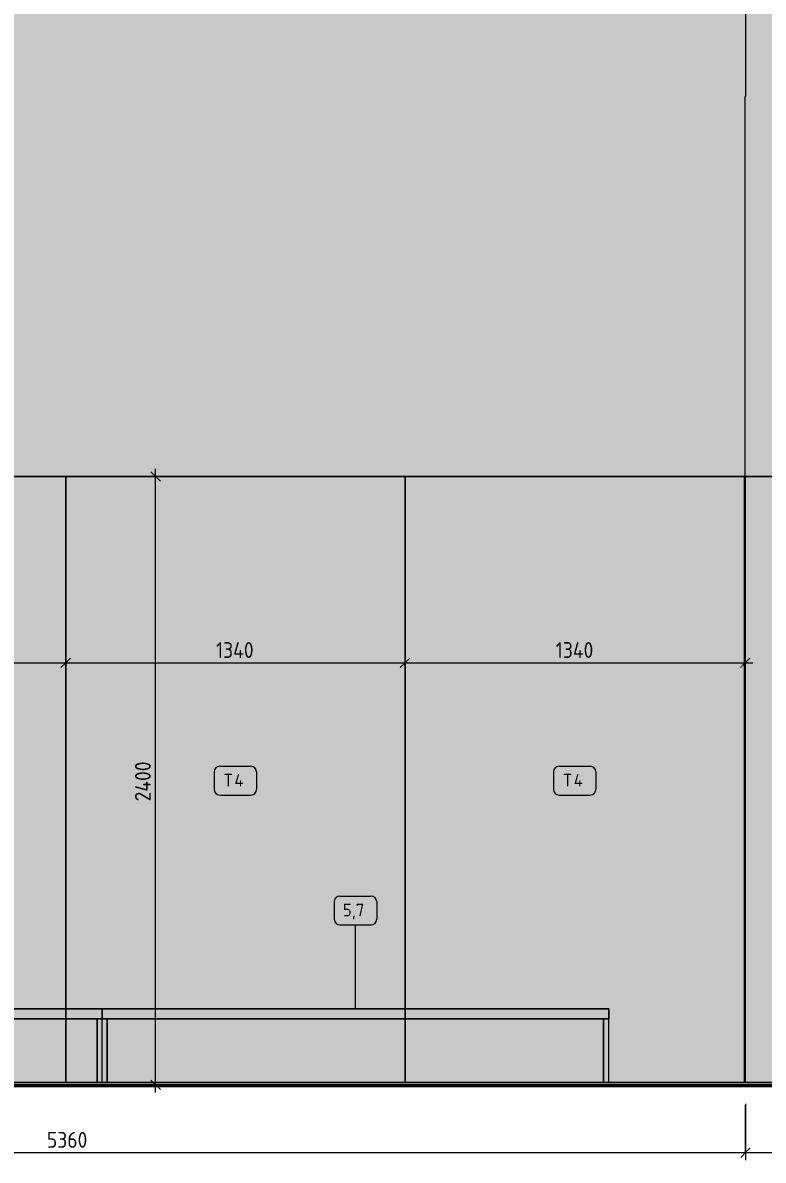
# Model space of a CAD drawing. Header units: millimetres. Extents: x 855 to 80408, y -1987 to 27400.
# Drawn here: x 48111 to 51035, y 3902 to 8390 of the extents above; entities that cross this region are included whole.
import ezdxf

# ---------------------------------------------------------------- set-up
doc = ezdxf.new("R2010")
doc.units = ezdxf.units.MM
for name, color, linetype, lineweight in [('A-ANNO-DIMS', 7, 'Continuous', 9), ('A-ANNO-DIMS-25', 7, 'Continuous', 9), ('A-FLOR', 7, 'Continuous', 9), ('A-WALL-PATT', 7, 'Continuous', 9), ('I-FURN-IDEN', 7, 'Continuous', 9), ('I-WALL', 7, 'Continuous', 9)]:
    doc.layers.add(name, color=color, linetype=linetype, lineweight=lineweight)
for name, color, linetype, lineweight, true_color in [('A-FLOR-1', 7, 'Continuous', 9, 0x787878), ('A-FLOR-FNSH-1', 7, 'Continuous', 30, 0x3c3c3c), ('I-FURN-105', 7, 'Continuous', 9, 0xa8a8a8), ('I-FURN-106', 7, 'Continuous', 9, 0xbababa), ('I-FURN-13', 7, 'Continuous', 9, 0xc3c3c3), ('I-FURN-15', 7, 'Continuous', 9, 0xb8b8b8), ('I-FURN-3', 7, 'Continuous', 9, 0xacacac), ('I-FURN-4', 7, 'Continuous', 9, 0xc0c0c0), ('I-FURN-5', 7, 'Continuous', 9, 0x949494), ('I-FURN-6', 7, 'Continuous', 9, 0x9e9e9e), ('I-FURN-7', 7, 'Continuous', 9, 0x8d8d8d), ('I-FURN-8', 7, 'Continuous', 9, 0xd1d1d1)]:
    doc.layers.add(name, color=color, linetype=linetype, lineweight=lineweight, true_color=true_color)
doc.layers.add('I-FURN-104', color=7, linetype='Continuous', lineweight=9, true_color=0x7f7f7f, transparency=0.7)
doc.styles.add('GOST Common_6', font='GOST_Common.ttf', dxfattribs={"height": 50})
doc.styles.add('ISOCPEUR_2', font='isocpeur.ttf', dxfattribs={"width": 0.9, "height": 62.5})
doc.dimstyles.new('ISO-2_5_0_9К_БОЛЬШОЙ_1', dxfattribs={"dimscale": 304.8, "dimtxt": 62.248823, "dimasz": 0.123031, "dimexe": 0.098425, "dimexo": 0.246063, "dimgap": 0, "dimtad": 1, "dimdec": 0, "dimrnd": 10, "dimzin": 0, "dimdsep": 46, "dimtxsty": 'ISOCPEUR_2', "dimblk1": 'OBLIQUE', "dimblk2": 'OBLIQUE', "dimsah": 1, "dimcen": 0.09, "dimdle": 0.098425, "dimazin": 0, "dimtfac": 1, "dimtdec": 4, "dimtix": 1, "dimtmove": 0, "dimatfit": 3, "dimfxl": 1, "dimtvp": 1, "dimtolj": 1, "dimtzin": 0, "dimarcsym": 2})

# ---------------------------------------------------------------- blocks, each defined once
blk = doc.blocks.new('Стол базовый прямоугольный - 5_7-26328560-Развертка 2_19-3')
at = {"layer": 'I-FURN-3'}
for p, q in [((-55320, 4500), (-57320, 4500)), ((-55320, 4500), (-55320, 4460)), ((-57300, 4460), (-55340, 4460)), ((-57300, 4210), (-57300, 4460)), ((-57300, 4210), (-57300, 4460)), ((-55340, 4210), (-55340, 4460)), ((-55340, 4210), (-55340, 4460)), ((-55320, 4210), (-55320, 4460)), ((-55320, 4210), (-55320, 4460))]:
    blk.add_line(p, q, dxfattribs=at)
at = {"layer": 'I-FURN-4'}
for p, q in [((-57320, 4500), (-55320, 4500)), ((-57320, 4460), (-57320, 4500)), ((-55320, 4460), (-55320, 4500)), ((-55320, 4460), (-57320, 4460)), ((-57320, 4460), (-57300, 4460)), ((-57320, 4210), (-57320, 4460)), ((-57300, 4460), (-57300, 4210)), ((-55340, 4460), (-55320, 4460)), ((-55340, 4460), (-55340, 4210)), ((-55320, 4210), (-55320, 4460))]:
    blk.add_line(p, q, dxfattribs=at)
at = {"layer": 'I-FURN-5'}
for p, q in [((-57320, 4460), (-57300, 4460)), ((-57300, 4460), (-57320, 4460)), ((-55340, 4460), (-55320, 4460)), ((-55320, 4460), (-55340, 4460))]:
    blk.add_line(p, q, dxfattribs=at)
at = {"layer": 'I-FURN-6'}
for p, q in [((-57320, 4460), (-57320, 4500)), ((-57320, 4460), (-57300, 4460)), ((-57300, 4460), (-57320, 4460)), ((-57320, 4210), (-57320, 4460)), ((-57320, 4210), (-57320, 4460)), ((-57300, 4460), (-57300, 4210)), ((-55340, 4460), (-55320, 4460)), ((-55320, 4460), (-55340, 4460)), ((-55340, 4460), (-55340, 4210)), ((-55320, 4210), (-55320, 4460))]:
    blk.add_line(p, q, dxfattribs=at)
at = {"layer": 'I-FURN-7'}
blk.add_line((-57320, 4210), (-57320, 4460), dxfattribs=at)
blk = doc.blocks.new('Стол базовый прямоугольный - 5_7-V42-Развертка 2_19-3')
at = {"layer": 'I-FURN-3'}
for p, q in [((-57320, 4500), (-59320, 4500)), ((-59320, 4460), (-59320, 4500)), ((-59320, 4210), (-59320, 4460)), ((-59320, 4210), (-59320, 4460)), ((-59300, 4460), (-57340, 4460)), ((-59300, 4210), (-59300, 4460)), ((-59300, 4210), (-59300, 4460)), ((-57340, 4210), (-57340, 4460)), ((-57340, 4210), (-57340, 4460))]:
    blk.add_line(p, q, dxfattribs=at)
at = {"layer": 'I-FURN-4'}
for p, q in [((-59320, 4500), (-57320, 4500)), ((-59320, 4460), (-59320, 4500)), ((-57320, 4460), (-57320, 4500)), ((-57320, 4460), (-59320, 4460)), ((-59320, 4460), (-59300, 4460)), ((-59320, 4210), (-59320, 4460)), ((-59300, 4460), (-59300, 4210)), ((-57340, 4460), (-57320, 4460)), ((-57340, 4460), (-57340, 4210)), ((-57320, 4210), (-57320, 4460))]:
    blk.add_line(p, q, dxfattribs=at)
at = {"layer": 'I-FURN-5'}
for p, q in [((-59320, 4460), (-59300, 4460)), ((-59300, 4460), (-59320, 4460)), ((-57340, 4460), (-57320, 4460)), ((-57320, 4460), (-57340, 4460))]:
    blk.add_line(p, q, dxfattribs=at)
at = {"layer": 'I-FURN-6'}
for p, q in [((-57320, 4500), (-57320, 4460)), ((-59320, 4460), (-59300, 4460)), ((-59300, 4460), (-59320, 4460)), ((-59320, 4210), (-59320, 4460)), ((-59300, 4460), (-59300, 4210)), ((-57340, 4460), (-57320, 4460)), ((-57320, 4460), (-57340, 4460)), ((-57340, 4460), (-57340, 4210)), ((-57320, 4210), (-57320, 4460)), ((-57320, 4210), (-57320, 4460))]:
    blk.add_line(p, q, dxfattribs=at)
at = {"layer": 'I-FURN-7'}
blk.add_line((-57320, 4210), (-57320, 4460), dxfattribs=at)
blk = doc.blocks.new('Мат в спортивном зале - Т4-V51-Развертка 2_19-3')
at = {"layer": 'I-FURN-104'}
h = blk.add_hatch(color=256, dxfattribs=at)
h.paths.add_polyline_path([(-56124.1, 4210), (-55340, 4210), (-55340, 4460), (-56124.1, 4460)])
h.paths.add_polyline_path([(-55320, 4210), (-54784.1, 4210), (-54784.1, 6600), (-56124.1, 6600), (-56124.1, 4500), (-55320, 4500), (-55320, 4460)])
for points in [[(-55340, 4460), (-55320, 4460), (-55320, 4500), (-56124.1, 4500), (-56124.1, 4460), (-55981.3, 4460)], [(-55340, 4210), (-55320, 4210), (-55320, 4460), (-55340, 4460)]]:
    blk.add_hatch(color=256, dxfattribs=at).paths.add_polyline_path(points)
at = {"layer": 'I-FURN-3'}
for p, q in [((-54784.1, 6600), (-56124.1, 6600)), ((-54784.1, 6600), (-54784.1, 4210)), ((-56124.1, 4460), (-56124.1, 4500))]:
    blk.add_line(p, q, dxfattribs=at)
at = {"layer": 'I-FURN-4'}
for p, q in [((-56124.1, 6600), (-54784.1, 6600)), ((-56124.1, 4500), (-56124.1, 6600)), ((-54784.1, 4210), (-54784.1, 6600)), ((-56124.1, 4210), (-56124.1, 4460))]:
    blk.add_line(p, q, dxfattribs=at)
at = {"layer": 'I-FURN-5'}
blk.add_line((-56124.1, 4460), (-56124.1, 4500), dxfattribs=at)
at = {"layer": 'I-FURN-6'}
for p, q in [((-56124.1, 4500), (-56124.1, 6600)), ((-56124.1, 4210), (-56124.1, 4460))]:
    blk.add_line(p, q, dxfattribs=at)
blk = doc.blocks.new('Мат в спортивном зале - Т4-V52-Развертка 2_19-3')
at = {"layer": 'I-FURN-104'}
h = blk.add_hatch(color=256, dxfattribs=at)
h.paths.add_polyline_path([(-56736.9, 4210), (-56124.1, 4210), (-56124.1, 4460), (-57300, 4460), (-57300, 4210), (-57114.7, 4210)])
h.paths.add_polyline_path([(-57464.1, 4210), (-57340, 4210), (-57340, 4460), (-57464.1, 4460)])
h.paths.add_polyline_path([(-56736.9, 4500), (-56124.1, 4500), (-56124.1, 6600), (-57464.1, 6600), (-57464.1, 4500), (-57114.7, 4500)])
for points in [[(-57320, 4460), (-56124.1, 4460), (-56124.1, 4500), (-57464.1, 4500), (-57464.1, 4460), (-57340, 4460)], [(-57340, 4210), (-57300, 4210), (-57300, 4460), (-57340, 4460)]]:
    blk.add_hatch(color=256, dxfattribs=at).paths.add_polyline_path(points)
at = {"layer": 'I-FURN-3'}
for p, q in [((-56124.1, 6600), (-57464.1, 6600)), ((-57464.1, 4460), (-57464.1, 4500)), ((-56124.1, 4460), (-56124.1, 4500))]:
    blk.add_line(p, q, dxfattribs=at)
at = {"layer": 'I-FURN-4'}
for p, q in [((-57464.1, 6600), (-56124.1, 6600)), ((-57464.1, 4500), (-57464.1, 6600)), ((-56124.1, 4500), (-56124.1, 6600)), ((-57464.1, 4210), (-57464.1, 4460)), ((-56124.1, 4210), (-56124.1, 4460))]:
    blk.add_line(p, q, dxfattribs=at)
at = {"layer": 'I-FURN-5'}
for p, q in [((-57464.1, 4460), (-57464.1, 4500)), ((-56124.1, 4500), (-56124.1, 4460))]:
    blk.add_line(p, q, dxfattribs=at)
at = {"layer": 'I-FURN-6'}
for p, q in [((-57464.1, 4500), (-57464.1, 6600)), ((-56124.1, 6600), (-56124.1, 4500)), ((-57464.1, 4210), (-57464.1, 4460)), ((-56124.1, 4460), (-56124.1, 4210))]:
    blk.add_line(p, q, dxfattribs=at)
blk = doc.blocks.new('Мат в спортивном зале - Т4-V53-Развертка 2_19-3')
at = {"layer": 'I-FURN-104'}
h = blk.add_hatch(color=256, dxfattribs=at)
h.paths.add_polyline_path([(-57870.4, 4210), (-57700, 4210), (-57700, 4460), (-58804.1, 4460), (-58804.1, 4210), (-58248.2, 4210)])
h.paths.add_polyline_path([(-57870.4, 4500), (-57700, 4500), (-57700, 6600), (-58804.1, 6600), (-58804.1, 4500), (-58248.2, 4500)])
h = blk.add_hatch(color=256, dxfattribs=at)
h.paths.add_polyline_path([(-57464.1, 4210), (-57464.1, 4460), (-57700, 4460), (-57700, 4210), (-57492.5, 4210)])
h.paths.add_polyline_path([(-57464.1, 4500), (-57464.1, 6600), (-57700, 6600), (-57700, 4500), (-57492.5, 4500)])
for points in [[(-58804.1, 4460), (-57700, 4460), (-57700, 4500), (-58804.1, 4500), (-58804.1, 4466.1)], [(-57492.5, 4460), (-57464.1, 4460), (-57464.1, 4500), (-57700, 4500), (-57700, 4460)]]:
    blk.add_hatch(color=256, dxfattribs=at).paths.add_polyline_path(points)
at = {"layer": 'I-FURN-105'}
blk.add_line((-58804.1, 4460), (-58804.1, 4500), dxfattribs=at)
at = {"layer": 'I-FURN-106'}
for p, q in [((-58804.1, 4500), (-58804.1, 6600)), ((-58804.1, 4210), (-58804.1, 4460))]:
    blk.add_line(p, q, dxfattribs=at)
at = {"layer": 'I-FURN-13'}
blk.add_line((-57700, 6600), (-58804.1, 6600), dxfattribs=at)
at = {"layer": 'I-FURN-15'}
blk.add_line((-58804.1, 4460), (-58804.1, 4500), dxfattribs=at)
at = {"layer": 'I-FURN-3'}
for p, q in [((-57464.1, 6600), (-57700, 6600)), ((-57464.1, 4460), (-57464.1, 4500))]:
    blk.add_line(p, q, dxfattribs=at)
at = {"layer": 'I-FURN-4'}
for p, q in [((-57700, 6600), (-57464.1, 6600)), ((-57464.1, 4500), (-57464.1, 6600)), ((-57464.1, 4210), (-57464.1, 4460))]:
    blk.add_line(p, q, dxfattribs=at)
at = {"layer": 'I-FURN-5'}
blk.add_line((-57464.1, 4500), (-57464.1, 4460), dxfattribs=at)
at = {"layer": 'I-FURN-6'}
for p, q in [((-57464.1, 6600), (-57464.1, 4500)), ((-57464.1, 4460), (-57464.1, 4210))]:
    blk.add_line(p, q, dxfattribs=at)
at = {"layer": 'I-FURN-8'}
for p, q in [((-58804.1, 6600), (-57700, 6600)), ((-58804.1, 4500), (-58804.1, 6600)), ((-58804.1, 4210), (-58804.1, 4460))]:
    blk.add_line(p, q, dxfattribs=at)
blk = doc.blocks.new('Мат в спортивном зале - Т8-V59-Развертка 2_19-3')
at = {"layer": 'I-FURN-104'}
blk.add_hatch(color=256, dxfattribs=at).paths.add_polyline_path([(-54144.1, 4210), (-54140.8, 4210), (-54140.8, 6600), (-54780.8, 6600), (-54780.8, 4210), (-54160, 4210)])
at = {"layer": 'I-FURN-3'}
for p, q in [((-54140.8, 6600), (-54780.8, 6600)), ((-54780.8, 4210), (-54780.8, 6600)), ((-54140.8, 6600), (-54140.8, 4210))]:
    blk.add_line(p, q, dxfattribs=at)
at = {"layer": 'I-FURN-4'}
for p, q in [((-54780.8, 6600), (-54140.8, 6600)), ((-54780.8, 6600), (-54780.8, 4210)), ((-54140.8, 6600), (-54140.8, 4210))]:
    blk.add_line(p, q, dxfattribs=at)
blk = doc.blocks.new('DIMBLOCK20-Развертка 2_19-3')
at = {"layer": 'A-ANNO-DIMS-25'}
for p, q in [((45605.7, 4125), (45605.7, 3902.4)), ((45605.7, 3932.4), (45605.7, 4120)), ((50964.7, 4125), (50964.7, 3902.4)), ((50964.7, 3932.4), (50964.7, 4120)), ((45605.7, 3932.4), (50964.7, 3932.4))]:
    blk.add_line(p, q, dxfattribs=at)
at = {"layer": 'A-ANNO-DIMS-25', "lineweight": 20}
for p, q in [((45605.7, 3932.4), (45624.4, 3951.1)), ((50964.7, 3932.4), (50983.4, 3951.1)), ((45605.7, 3932.4), (45586.9, 3913.6)), ((50964.7, 3932.4), (50945.9, 3913.6))]:
    blk.add_line(p, q, dxfattribs=at)
at = {"layer": 'A-ANNO-DIMS-25', "color": 0, "insert": (48206.2, 4014), "char_height": 62.5, "width": 189.619, "attachment_point": 1, "line_spacing_factor": 1.149209, "style": 'ISOCPEUR_2'}
blk.add_mtext('5360', dxfattribs=at)
blk = doc.blocks.new('_Oblique')
at = {"color": 0, "linetype": 'ByBlock', "lineweight": -2}
blk.add_line((-0.5, -0.5), (0.5, 0.5), dxfattribs=at)
blk = doc.blocks.new('DIMBLOCK21-Развертка 2_19-3')
at = {"layer": 'A-ANNO-DIMS-25'}
for p, q in [((50964.7, 4125), (50964.7, 3902.4)), ((50964.7, 3932.4), (50964.7, 4120)), ((51605.7, 4125), (51605.7, 3902.4)), ((51605.7, 3932.4), (51605.7, 4120)), ((50964.7, 3932.4), (51605.7, 3932.4))]:
    blk.add_line(p, q, dxfattribs=at)
at = {"layer": 'A-ANNO-DIMS-25', "lineweight": 20}
for p, q in [((50964.7, 3932.4), (50983.4, 3951.1)), ((51605.7, 3932.4), (51624.4, 3951.1)), ((50964.7, 3932.4), (50945.9, 3913.6)), ((51605.7, 3932.4), (51586.9, 3913.6))]:
    blk.add_line(p, q, dxfattribs=at)
at = {"layer": 'A-ANNO-DIMS-25', "color": 0, "insert": (51222.9, 4014), "char_height": 62.5, "width": 149.397, "attachment_point": 1, "line_spacing_factor": 1.149209, "style": 'ISOCPEUR_2'}
blk.add_mtext('640', dxfattribs=at)
blk = doc.blocks.new('Марка_Мебель - В прямоуг_Balcon_Марка-25523697-Развертка 2_19-3')
at = {"layer": 'I-FURN-IDEN'}
for p, q in [((-65343.9, 5534.4), (-65343.9, 5465.4)), ((-65321.4, 5556.9), (-65198.6, 5556.9)), ((-65176.1, 5534.4), (-65176.1, 5465.6)), ((-65321.5, 5443.1), (-65198.6, 5443.1))]:
    blk.add_line(p, q, dxfattribs=at)
for centre, radius, start, end in [((-65321.4, 5534.4), 22.5, 90, 180), ((-65198.6, 5534.4), 22.5, 0, 90), ((-65321.5, 5465.4), 22.3, 180, 270), ((-65198.6, 5465.6), 22.5, 270, 0)]:
    blk.add_arc(centre, radius, start, end, dxfattribs=at)
blk = doc.blocks.new('DIMBLOCK49-Развертка 2_19-3')
at = {"layer": 'A-ANNO-DIMS-25'}
for p, q in [((46940.6, 5816.5), (46940.6, 5894.9)), ((48280.6, 5816.5), (48280.6, 5894.9)), ((46940.6, 5864.9), (48280.6, 5864.9)), ((46940.6, 5864.9), (46940.6, 5816.5)), ((48280.6, 5864.9), (48280.6, 5816.5))]:
    blk.add_line(p, q, dxfattribs=at)
at = {"layer": 'A-ANNO-DIMS-25', "lineweight": 20}
for p, q in [((46940.6, 5864.9), (46959.4, 5883.7)), ((48280.6, 5864.9), (48299.4, 5883.7)), ((46940.6, 5864.9), (46921.9, 5846.2)), ((48280.6, 5864.9), (48261.9, 5846.2))]:
    blk.add_line(p, q, dxfattribs=at)
at = {"layer": 'A-ANNO-DIMS-25', "color": 0, "insert": (47534, 5946.6), "char_height": 62.5, "width": 183.873, "attachment_point": 1, "line_spacing_factor": 1.149209, "style": 'ISOCPEUR_2'}
blk.add_mtext('1340', dxfattribs=at)
blk = doc.blocks.new('DIMBLOCK50-Развертка 2_19-3')
at = {"layer": 'A-ANNO-DIMS-25'}
for p, q in [((48280.6, 5816.5), (48280.6, 5894.9)), ((49620.6, 5816.5), (49620.6, 5894.9)), ((48280.6, 5864.9), (49620.6, 5864.9)), ((48280.6, 5864.9), (48280.6, 5816.5)), ((49620.6, 5864.9), (49620.6, 5816.5))]:
    blk.add_line(p, q, dxfattribs=at)
at = {"layer": 'A-ANNO-DIMS-25', "lineweight": 20}
for p, q in [((48280.6, 5864.9), (48299.4, 5883.7)), ((49620.6, 5864.9), (49639.4, 5883.7)), ((48280.6, 5864.9), (48261.9, 5846.2)), ((49620.6, 5864.9), (49601.9, 5846.2))]:
    blk.add_line(p, q, dxfattribs=at)
at = {"layer": 'A-ANNO-DIMS-25', "color": 0, "insert": (48874, 5946.6), "char_height": 62.5, "width": 183.873, "attachment_point": 1, "line_spacing_factor": 1.149209, "style": 'ISOCPEUR_2'}
blk.add_mtext('1340', dxfattribs=at)
blk = doc.blocks.new('DIMBLOCK51-Развертка 2_19-3')
at = {"layer": 'A-ANNO-DIMS-25'}
for p, q in [((49620.6, 5816.5), (49620.6, 5894.9)), ((50963.8, 5816.5), (50963.8, 5894.9)), ((49620.6, 5864.9), (50993.8, 5864.9)), ((49620.6, 5864.9), (49620.6, 5816.5)), ((50963.8, 5864.9), (50963.8, 5816.5))]:
    blk.add_line(p, q, dxfattribs=at)
at = {"layer": 'A-ANNO-DIMS-25', "lineweight": 20}
for p, q in [((49620.6, 5864.9), (49639.4, 5883.7)), ((50963.8, 5864.9), (50982.6, 5883.7)), ((49620.6, 5864.9), (49601.9, 5846.2)), ((50963.8, 5864.9), (50945.1, 5846.2))]:
    blk.add_line(p, q, dxfattribs=at)
at = {"layer": 'A-ANNO-DIMS-25', "color": 0, "insert": (50215.6, 5946.6), "char_height": 62.5, "width": 183.873, "attachment_point": 1, "line_spacing_factor": 1.149209, "style": 'ISOCPEUR_2'}
blk.add_mtext('1340', dxfattribs=at)
blk = doc.blocks.new('DIMBLOCK52-Развертка 2_19-3')
at = {"layer": 'A-ANNO-DIMS-25'}
for p, q in [((48684.1, 6600), (48605.6, 6600)), ((48635.6, 4170), (48635.6, 6630)), ((48635.6, 6600), (48684.1, 6600)), ((48684.1, 4200), (48605.6, 4200)), ((48635.6, 4200), (48684.1, 4200))]:
    blk.add_line(p, q, dxfattribs=at)
at = {"layer": 'A-ANNO-DIMS-25', "lineweight": 20}
for p, q in [((48635.6, 6600), (48616.9, 6618.7)), ((48635.6, 6600), (48654.4, 6581.2)), ((48635.6, 4200), (48616.9, 4218.7)), ((48635.6, 4200), (48654.4, 4181.2))]:
    blk.add_line(p, q, dxfattribs=at)
at = {"layer": 'A-ANNO-DIMS-25', "color": 0, "insert": (48554, 5318), "char_height": 62.5, "width": 196.802, "attachment_point": 1, "rotation": 90, "line_spacing_factor": 1.149209, "style": 'ISOCPEUR_2'}
blk.add_mtext('2400', dxfattribs=at)

msp = doc.modelspace()

# ---------------------------------------------------------------- hatches: boundary and pattern name
at = {"layer": 'A-FLOR'}
msp.add_hatch(color=256, dxfattribs=at).paths.add_polyline_path([(59134, 4200), (61411, 4200), (61411, 4210), (41154.7, 4210), (41154.7, 4200), (59084, 4200)])
at = {"layer": 'A-FLOR-1'}
msp.add_hatch(color=256, dxfattribs=at).paths.add_polyline_path([(63276, 4195), (63364.7, 4195), (63364.7, 4200), (39184.7, 4200), (39185, 4195), (63274.7, 4195)])
at = {"layer": 'A-WALL-PATT'}
h = msp.add_hatch(color=256, dxfattribs=at)
h.paths.add_polyline_path([(51605.6, 4210), (51605.7, 4210), (51605.7, 7670), (51604.7, 7670), (51604.7, 8320), (51605.7, 8320), (51605.7, 11800), (50964.7, 11800), (50964.7, 6600), (51603.8, 6600), (51604, 4210)])
h.paths.add_polyline_path([(51274.7, 11810), (51605.7, 11810), (51605.7, 11860), (50964.7, 11860), (50964.7, 11810), (50984.7, 11810)])
for points in [[(50960.6, 4210), (50963.7, 4210), (50963.7, 8100), (50964.7, 8100), (50964.7, 11700), (45605.7, 11700), (45605.7, 7311.3), (45884.3, 7311.3), (45884.3, 6600), (46444.7, 6600), (46444.7, 6800), (48044.7, 6800), (48044.7, 6600), (50960.6, 6600), (50960.6, 5280.2)], [(50963.8, 4210), (50963.8, 6600), (50964.7, 6600), (50964.7, 8100), (50963.7, 8100), (50963.7, 4210)]]:
    msp.add_hatch(color=256, dxfattribs=at).paths.add_polyline_path(points)

# ---------------------------------------------------------------- linework, layer by layer
at = {"layer": 'A-FLOR'}
msp.add_line((41154.7, 4210), (61411, 4210), dxfattribs=at)
at = {"layer": 'A-FLOR-FNSH-1'}
for p, q in [((63364.9, 4195), (39184.5, 4195)), ((63343.7, 4200), (39204.7, 4200))]:
    msp.add_line(p, q, dxfattribs=at)
at = {"layer": 'I-FURN-IDEN'}
msp.add_line((49424.7, 4500), (49424.7, 4831), dxfattribs=at)
at = {"layer": 'I-WALL'}
for p, q in [((50964.7, 11800), (50964.7, 8100)), ((50963.7, 4210), (50963.7, 8100)), ((50963.7, 8100), (50964.7, 8100))]:
    msp.add_line(p, q, dxfattribs=at)

# ---------------------------------------------------------------- block references
at = {"layer": 'I-FURN-3'}
for name in ['Стол базовый прямоугольный - 5_7-V42-Развертка 2_19-3', 'Стол базовый прямоугольный - 5_7-26328560-Развертка 2_19-3']:
    msp.add_blockref(name, (105744.7, 0), dxfattribs=at)
at = {"layer": 'I-FURN-4'}
for name in ['Мат в спортивном зале - Т4-V53-Развертка 2_19-3', 'Мат в спортивном зале - Т4-V52-Развертка 2_19-3', 'Мат в спортивном зале - Т4-V51-Развертка 2_19-3', 'Мат в спортивном зале - Т8-V59-Развертка 2_19-3']:
    msp.add_blockref(name, (105744.7, 0), dxfattribs=at)
at = {"layer": 'I-FURN-IDEN'}
for p in [(114210.6, -100), (115550.6, -100), (114684.7, -612.1)]:
    msp.add_blockref('Марка_Мебель - В прямоуг_Balcon_Марка-25523697-Развертка 2_19-3', p, dxfattribs=at)

# ---------------------------------------------------------------- texts
at = {"layer": 'I-FURN-IDEN', "char_height": 50, "attachment_point": 1, "style": 'GOST Common_6'}
for s, insert, width in [('\\fGOST Common|b0|i0|c204|p34|;Т', (48905.5, 5426.8), 50.105), ('\\fGOST Common|b0|i0|c204|p34|;4', (48946.8, 5426.8), 50.105), ('\\fGOST Common|b0|i0|c204|p34|;Т', (50245.5, 5426.8), 50.105), ('\\fGOST Common|b0|i0|c204|p34|;4', (50286.8, 5426.8), 50.105), ('5,7', (49375.4, 4914.7), 110.232)]:
    msp.add_mtext(s, dxfattribs=dict(at, insert=insert, width=width))

# ---------------------------------------------------------------- dimensions: what is measured, and where the dimension line sits
at = {"layer": 'A-ANNO-DIMS'}
dim = msp.add_linear_dim(base=(48635.6, 6600), p1=(48609.1, 4200), p2=(48609.1, 6600), angle=90, dimstyle='ISO-2_5_0_9К_БОЛЬШОЙ_1', override={"dimpost": '<>', "dimfxl": 2400}, dxfattribs=at)
dim.commit()
dim.dimension.update_dxf_attribs({"geometry": 'DIMBLOCK52-Развертка 2_19-3', "text_midpoint": (48604.4, 5400)})
for base, p1, p2, override, picture, middle in [((48280.6, 5864.9), (46940.6, 5891.5), (48280.6, 5891.5), {"dimpost": '<>', "dimfxl": 1340}, 'DIMBLOCK49-Развертка 2_19-3', (47610.6, 5896.2)), ((49620.6, 5864.9), (48280.6, 5891.5), (49620.6, 5891.5), {"dimpost": '<>', "dimfxl": 1340}, 'DIMBLOCK50-Развертка 2_19-3', (48950.6, 5896.2)), ((50963.8, 5864.9), (49620.6, 5891.5), (50963.8, 5891.5), {"dimpost": '<>', "dimfxl": 1343.248215}, 'DIMBLOCK51-Развертка 2_19-3', (50292.2, 5896.2)), ((50964.7, 3932.4), (45605.7, 4200), (50964.7, 4200), {"dimpost": '<>', "dimfxl": 5359}, 'DIMBLOCK20-Развертка 2_19-3', (48285.2, 3963.6)), ((51605.7, 3932.4), (50964.7, 4200), (51605.7, 4200), {"dimpost": '<>', "dimfxl": 641}, 'DIMBLOCK21-Развертка 2_19-3', (51285.2, 3963.6))]:
    dim = msp.add_linear_dim(base=base, p1=p1, p2=p2, dimstyle='ISO-2_5_0_9К_БОЛЬШОЙ_1', override=override, dxfattribs=at)
    dim.commit()
    dim.dimension.update_dxf_attribs({"geometry": picture, "text_midpoint": middle})

doc.saveas('drawing.dxf')
